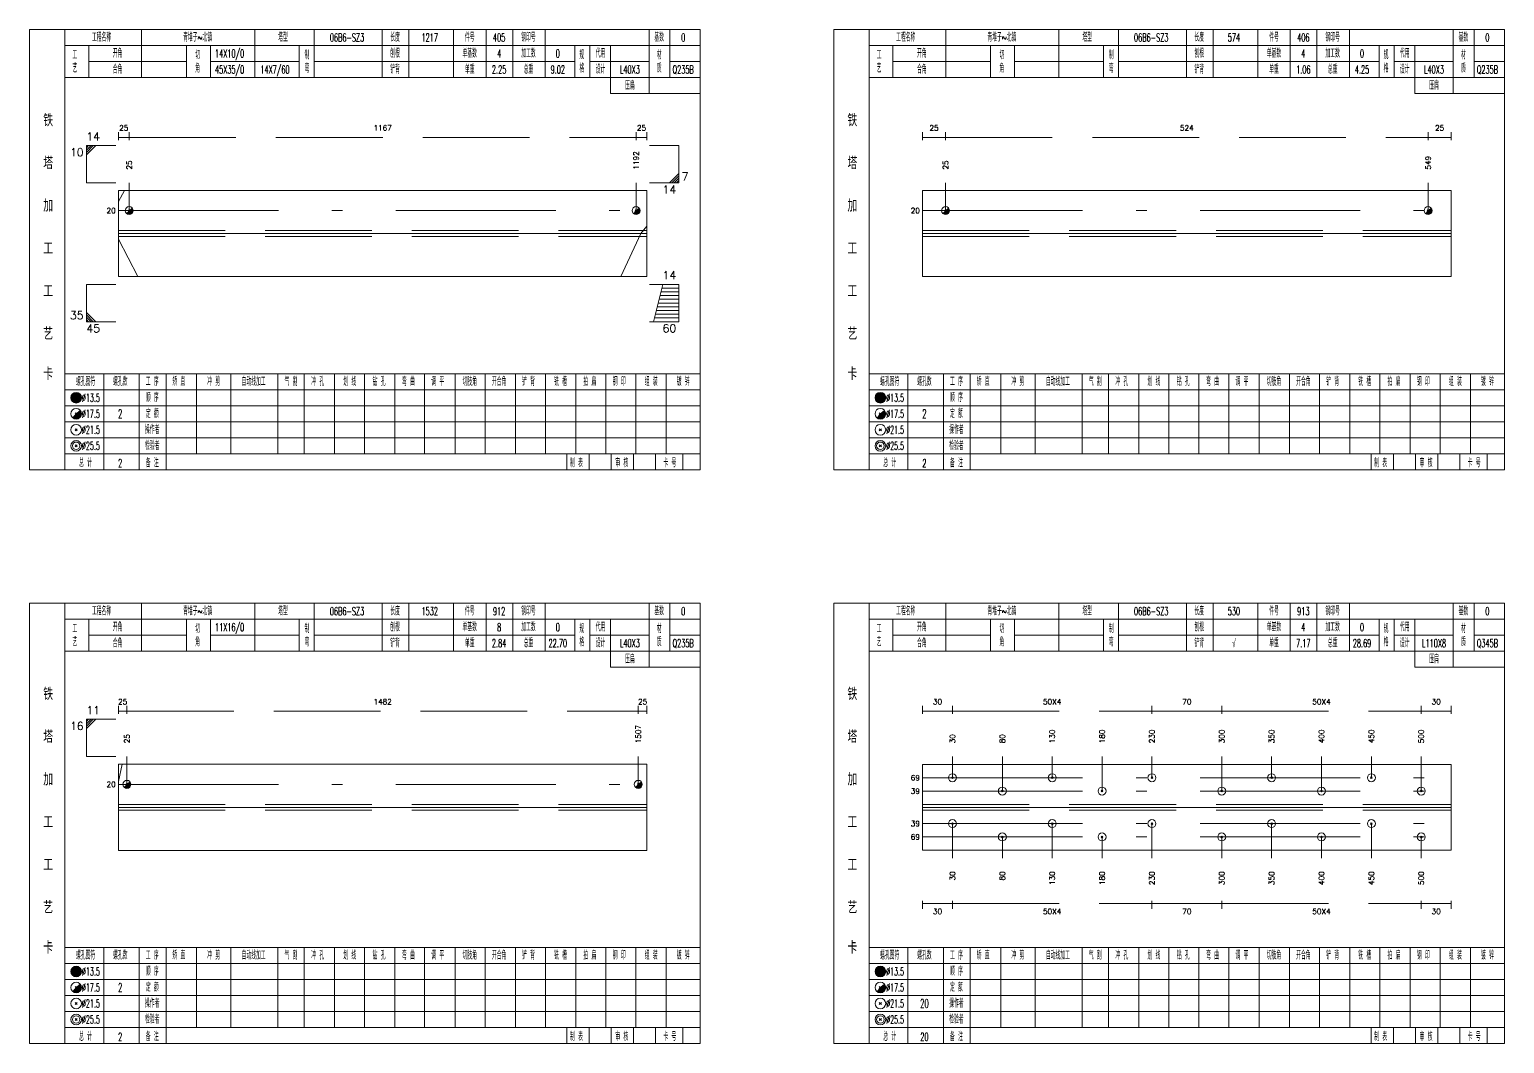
# Model space of a CAD drawing. Extents: x 0 to 30090, y 0 to 380.
# Drawn here: x 12659 to 13212, y 0 to 380 of the extents above; entities that cross this region are included whole.
import ezdxf
from ezdxf.enums import TextEntityAlignment as Align

# ---------------------------------------------------------------- set-up
doc = ezdxf.new("R2010")
doc.units = 0
doc.header["$LTSCALE"] = 20
doc.header["$MEASUREMENT"] = 0
doc.linetypes.add('一点画线', pattern=[5.2, 3, -1, 0.2, -1])
doc.linetypes.add('虚线', pattern=[2.75, 2, -0.75])
doc.layers.get('0').update_dxf_attribs({"linetype": 'CONTINUOUS', "lineweight": 25})
for name, color, linetype, lineweight in [('1', 7, 'CONTINUOUS', 25), ('4', 7, 'CONTINUOUS', 25), ('5', 7, 'CONTINUOUS', 25)]:
    doc.layers.add(name, color=color, linetype=linetype, lineweight=lineweight)
doc.styles.get("Standard").update_dxf_attribs({"font": 'simplex', "width": 0.7, "bigfont": 'gbhzfs.shx'})

# ---------------------------------------------------------------- blocks, each defined once
blk = doc.blocks.new('孔17.5')
at = {"layer": '5', "color": 7, "linetype": 'Continuous', "lineweight": 13}
for p, q in [((-0.2, -0.2), (0.2, 0.2)), ((-0.2, 0.2), (0.2, -0.2))]:
    blk.add_line(p, q, dxfattribs=at)
blk.add_circle((0, 0), 1, dxfattribs=at)
for radius in [0.9, 0.8, 0.7, 0.6, 0.5, 0.4, 0.3, 0.2, 0.1]:
    blk.add_arc((0, 0), radius, 225, 45, dxfattribs=at)
blk = doc.blocks.new('孔21.5')
at = {"layer": '5', "color": 7, "linetype": 'Continuous', "lineweight": 13}
for p, q in [((-0.2, -0.2), (0.2, 0.2)), ((-0.2, 0.2), (0.2, -0.2))]:
    blk.add_line(p, q, dxfattribs=at)
blk.add_circle((0, 0), 1, dxfattribs=at)

msp = doc.modelspace()

# ---------------------------------------------------------------- linework, layer by layer
at = {"color": 8, "linetype": '虚线', "lineweight": 9}
for p, q in [((12692.1, 338.5), (12692.1, 341.5)), ((12692.1, 339.5), (12696.17, 339.5)), ((12696.17, 338.5), (12696.17, 341.5)), ((12696.17, 338.5), (12696.17, 341.5)), ((12696.17, 339.5), (12886.13, 339.5)), ((12886.13, 338.5), (12886.13, 341.5)), ((12886.13, 338.5), (12886.13, 341.5)), ((12886.13, 339.5), (12890.2, 339.5)), ((12890.2, 338.5), (12890.2, 341.5)), ((12993.5, 338.5), (12993.5, 341.5)), ((12993.5, 339.5), (13002.13, 339.5)), ((13002.13, 338.5), (13002.13, 341.5)), ((13002.13, 338.5), (13002.13, 341.5)), ((13002.13, 339.5), (13182.97, 339.5)), ((13182.97, 338.5), (13182.97, 341.5)), ((13182.97, 338.5), (13182.97, 341.5)), ((13182.97, 339.5), (13191.6, 339.5)), ((13191.6, 338.5), (13191.6, 341.5)), ((12692.1, 123.5), (12692.1, 126.5)), ((12692.1, 124.5), (12695.33, 124.5)), ((12695.33, 123.5), (12695.33, 126.5)), ((12695.33, 123.5), (12695.33, 126.5)), ((12695.33, 124.5), (12886.97, 124.5)), ((12886.97, 123.5), (12886.97, 126.5)), ((12886.97, 123.5), (12886.97, 126.5)), ((12886.97, 124.5), (12890.2, 124.5)), ((12890.2, 123.5), (12890.2, 126.5)), ((12993.5, 123.5), (12993.5, 126.5)), ((12993.5, 124.5), (13004.71, 124.5)), ((13004.71, 123.5), (13004.71, 126.5)), ((13004.71, 123.5), (13004.71, 126.5)), ((13004.71, 124.5), (13079.47, 124.5)), ((13079.47, 123.5), (13079.47, 126.5)), ((13079.47, 123.5), (13079.47, 126.5)), ((13079.47, 124.5), (13105.63, 124.5)), ((13105.63, 123.5), (13105.63, 126.5)), ((13105.63, 123.5), (13105.63, 126.5)), ((13105.63, 124.5), (13180.39, 124.5)), ((13180.39, 123.5), (13180.39, 126.5)), ((13180.39, 123.5), (13180.39, 126.5)), ((13180.39, 124.5), (13191.6, 124.5)), ((13191.6, 123.5), (13191.6, 126.5)), ((12993.5, 53.5), (12993.5, 50.5)), ((12993.5, 52.5), (13004.71, 52.5)), ((13004.71, 53.5), (13004.71, 50.5)), ((13004.71, 53.5), (13004.71, 50.5)), ((13004.71, 52.5), (13079.47, 52.5)), ((13079.47, 53.5), (13079.47, 50.5)), ((13079.47, 53.5), (13079.47, 50.5)), ((13079.47, 52.5), (13105.63, 52.5)), ((13105.63, 53.5), (13105.63, 50.5)), ((13105.63, 53.5), (13105.63, 50.5)), ((13105.63, 52.5), (13180.39, 52.5)), ((13180.39, 53.5), (13180.39, 50.5)), ((13180.39, 53.5), (13180.39, 50.5)), ((13180.39, 52.5), (13191.6, 52.5)), ((13191.6, 53.5), (13191.6, 50.5))]:
    msp.add_line(p, q, dxfattribs=at)
at = {"color": 7, "linetype": 'Continuous', "lineweight": 13}
for p, q in [((12680.1, 336.5), (12691.1, 336.5)), ((12680.1, 322.5), (12680.1, 336.5)), ((12680.97, 336.5), (12680.1, 335.62)), ((12681.85, 336.5), (12680.1, 334.75)), ((12682.72, 336.5), (12680.1, 333.88)), ((12683.6, 336.5), (12680.1, 333)), ((12902.2, 336.5), (12891.2, 336.5)), ((12902.2, 322.5), (12902.2, 336.5)), ((12680.1, 322.5), (12691.1, 322.5)), ((12696.17, 312.12), (12696.17, 322.5)), ((12886.13, 312.12), (12886.13, 322.5)), ((12902.2, 322.5), (12891.2, 322.5)), ((12898.7, 322.5), (12902.2, 326)), ((12899.57, 322.5), (12902.2, 325.12)), ((12900.45, 322.5), (12902.2, 324.25)), ((12901.32, 322.5), (12902.2, 323.38)), ((13002.13, 312.12), (13002.13, 322.5)), ((13182.97, 312.12), (13182.97, 322.5)), ((12692.1, 315.59), (12694.38, 319.62)), ((12890.2, 306.32), (12887.92, 303.5)), ((12692.1, 301.48), (12699.42, 287.38)), ((12887.92, 303.5), (12880.43, 287.38)), ((12680.1, 284.5), (12691.1, 284.5)), ((12680.1, 284.5), (12680.1, 270.5)), ((12902.2, 284.5), (12891.2, 284.5)), ((12896.2, 284.5), (12892.7, 270.5)), ((12902.2, 283.1), (12895.85, 283.1)), ((12902.2, 284.5), (12902.2, 270.5)), ((12902.2, 277.5), (12894.45, 277.5)), ((12902.2, 278.9), (12894.8, 278.9)), ((12902.2, 280.3), (12895.15, 280.3)), ((12902.2, 281.7), (12895.5, 281.7)), ((12683.6, 270.5), (12680.1, 274)), ((12682.72, 270.5), (12680.1, 273.12)), ((12681.85, 270.5), (12680.1, 272.25)), ((12680.97, 270.5), (12680.1, 271.38)), ((12902.2, 271.9), (12893.05, 271.9)), ((12902.2, 273.3), (12893.4, 273.3)), ((12902.2, 274.7), (12893.75, 274.7)), ((12902.2, 276.1), (12894.1, 276.1)), ((12680.1, 270.5), (12691.1, 270.5)), ((12902.2, 270.5), (12891.2, 270.5)), ((12680.1, 121.5), (12691.1, 121.5)), ((12680.1, 107.5), (12680.1, 121.5)), ((12680.97, 121.5), (12680.1, 120.62)), ((12681.85, 121.5), (12680.1, 119.75)), ((12682.72, 121.5), (12680.1, 118.88)), ((12683.6, 121.5), (12680.1, 118)), ((12680.1, 107.5), (12691.1, 107.5)), ((12695.33, 97.12), (12695.33, 107.5)), ((12886.97, 97.12), (12886.97, 107.5)), ((13004.71, 99.59), (13004.71, 107.5)), ((13023.4, 94.59), (13023.4, 107.5)), ((13042.09, 99.59), (13042.09, 107.5)), ((13060.78, 94.59), (13060.78, 107.5)), ((13079.47, 99.59), (13079.47, 107.5)), ((13105.63, 94.59), (13105.63, 107.5)), ((13124.32, 99.59), (13124.32, 107.5)), ((13143.01, 94.59), (13143.01, 107.5)), ((13161.7, 99.59), (13161.7, 107.5)), ((13180.39, 94.59), (13180.39, 107.5)), ((12692.1, 98.17), (12693.52, 104.62)), ((13004.71, 82.41), (13004.71, 69.5)), ((13023.4, 77.41), (13023.4, 69.5)), ((13042.09, 82.41), (13042.09, 69.5)), ((13060.78, 77.41), (13060.78, 69.5)), ((13079.47, 82.41), (13079.47, 69.5)), ((13105.63, 77.41), (13105.63, 69.5)), ((13124.32, 82.41), (13124.32, 69.5)), ((13143.01, 77.41), (13143.01, 69.5)), ((13161.7, 82.41), (13161.7, 69.5)), ((13180.39, 77.41), (13180.39, 69.5))]:
    msp.add_line(p, q, dxfattribs=at)
at = {"color": 7, "linetype": 'Continuous', "lineweight": 18}
for p, q in [((12692.1, 319.62), (12692.1, 287.38)), ((12692.1, 319.62), (12890.2, 319.62)), ((12890.2, 319.62), (12890.2, 287.38)), ((12993.5, 319.62), (12993.5, 287.38)), ((12993.5, 319.62), (13191.6, 319.62)), ((13191.6, 319.62), (13191.6, 287.38)), ((12692.1, 303.5), (12890.2, 303.5)), ((12993.5, 303.5), (13191.6, 303.5)), ((12692.1, 104.62), (12692.1, 72.38)), ((12692.1, 104.62), (12890.2, 104.62)), ((12890.2, 104.62), (12890.2, 72.38)), ((12993.5, 104.59), (12993.5, 72.41)), ((12993.5, 104.59), (13191.6, 104.59)), ((13191.6, 104.59), (13191.6, 72.41)), ((12692.1, 88.5), (12890.2, 88.5)), ((12993.5, 88.5), (13191.6, 88.5))]:
    msp.add_line(p, q, dxfattribs=at)
at = {"color": 3, "linetype": '一点画线', "lineweight": 13}
for p, q in [((12692.1, 312.12), (12890.2, 312.12)), ((12993.5, 312.12), (13191.6, 312.12)), ((12993.5, 99.59), (13191.6, 99.59)), ((12692.1, 97.12), (12890.2, 97.12)), ((12993.5, 94.59), (13191.6, 94.59)), ((12993.5, 82.41), (13191.6, 82.41)), ((12993.5, 77.41), (13191.6, 77.41))]:
    msp.add_line(p, q, dxfattribs=at)
at = {"color": 1, "linetype": '虚线', "lineweight": 18}
for p, q in [((12692.1, 304.62), (12890.2, 304.62)), ((12993.5, 304.62), (13191.6, 304.62)), ((12692.1, 302.38), (12890.2, 302.38)), ((12993.5, 302.38), (13191.6, 302.38)), ((12692.1, 89.62), (12890.2, 89.62)), ((12993.5, 89.59), (13191.6, 89.59)), ((12692.1, 87.38), (12890.2, 87.38)), ((12993.5, 87.41), (13191.6, 87.41))]:
    msp.add_line(p, q, dxfattribs=at)
at = {"layer": '1', "color": 7, "linetype": 'Continuous', "lineweight": 18}
for p, q in [((12692.1, 287.38), (12890.2, 287.38)), ((12993.5, 287.38), (13191.6, 287.38)), ((12692.1, 72.38), (12890.2, 72.38)), ((12993.5, 72.41), (13191.6, 72.41))]:
    msp.add_line(p, q, dxfattribs=at)
at = {"layer": '4', "color": 1, "linetype": 'Continuous', "lineweight": 18}
for p, q in [((12672.1, 215), (12672.1, 380)), ((12700.8, 362), (12700.8, 380)), ((12743.2, 362), (12743.2, 380)), ((12765.5, 362), (12765.5, 380)), ((12791, 362), (12791, 380)), ((12801, 362), (12801, 380)), ((12817.7, 362), (12817.7, 380)), ((12829.9, 362), (12829.9, 380)), ((12839.9, 362), (12839.9, 380)), ((12852.1, 362), (12852.1, 380)), ((12891, 356), (12891, 380)), ((12898.8, 362), (12898.8, 380)), ((12973.5, 215), (12973.5, 380)), ((13002.2, 362), (13002.2, 380)), ((13044.6, 362), (13044.6, 380)), ((13066.9, 362), (13066.9, 380)), ((13092.4, 362), (13092.4, 380)), ((13102.4, 362), (13102.4, 380)), ((13119.1, 362), (13119.1, 380)), ((13131.3, 362), (13131.3, 380)), ((13141.3, 362), (13141.3, 380)), ((13153.5, 362), (13153.5, 380)), ((13192.4, 356), (13192.4, 380)), ((13200.2, 362), (13200.2, 380)), ((12672.1, 374), (12910.2, 374)), ((12681, 362), (12681, 374)), ((12717.6, 362), (12717.6, 374)), ((12726.6, 362), (12726.6, 374)), ((12759.9, 362), (12759.9, 374)), ((12863.2, 362), (12863.2, 374)), ((12868.8, 362), (12868.8, 374)), ((12876.6, 356), (12876.6, 374)), ((12973.5, 374), (13211.6, 374)), ((12982.4, 362), (12982.4, 374)), ((13019, 362), (13019, 374)), ((13028, 362), (13028, 374)), ((13061.3, 362), (13061.3, 374)), ((13164.6, 362), (13164.6, 374)), ((13170.2, 362), (13170.2, 374)), ((13178, 356), (13178, 374)), ((12681, 368), (12717.6, 368)), ((12726.6, 368), (12759.9, 368)), ((12765.5, 368), (12863.2, 368)), ((12868.8, 368), (12891, 368)), ((12898.8, 368), (12910.2, 368)), ((12982.4, 368), (13019, 368)), ((13028, 368), (13061.3, 368)), ((13066.9, 368), (13164.6, 368)), ((13170.2, 368), (13192.4, 368)), ((13200.2, 368), (13211.6, 368)), ((12672.1, 362), (12910.2, 362)), ((12973.5, 362), (13211.6, 362)), ((12876.6, 356), (12910.2, 356)), ((13178, 356), (13211.6, 356)), ((12672.1, 251), (12910.2, 251)), ((12686.6, 215), (12686.6, 251)), ((12699.9, 215), (12699.9, 251)), ((12710, 215), (12710, 251)), ((12721.4, 221), (12721.4, 251)), ((12734.3, 221), (12734.3, 251)), ((12751.9, 221), (12751.9, 251)), ((12761.8, 221), (12761.8, 251)), ((12773.1, 221), (12773.1, 251)), ((12784.4, 221), (12784.4, 251)), ((12795.7, 221), (12795.7, 251)), ((12806.9, 221), (12806.9, 251)), ((12818.3, 221), (12818.3, 251)), ((12829.6, 221), (12829.6, 251)), ((12840.9, 221), (12840.9, 251)), ((12852.2, 221), (12852.2, 251)), ((12863.5, 221), (12863.5, 251)), ((12874.8, 221), (12874.8, 251)), ((12886.1, 221), (12886.1, 251)), ((12897.4, 221), (12897.4, 251)), ((12973.5, 251), (13211.6, 251)), ((12988, 215), (12988, 251)), ((13001.3, 215), (13001.3, 251)), ((13011.4, 215), (13011.4, 251)), ((13022.8, 221), (13022.8, 251)), ((13035.7, 221), (13035.7, 251)), ((13053.3, 221), (13053.3, 251)), ((13063.2, 221), (13063.2, 251)), ((13074.5, 221), (13074.5, 251)), ((13085.8, 221), (13085.8, 251)), ((13097.1, 221), (13097.1, 251)), ((13108.3, 221), (13108.3, 251)), ((13119.7, 221), (13119.7, 251)), ((13131, 221), (13131, 251)), ((13142.3, 221), (13142.3, 251)), ((13153.6, 221), (13153.6, 251)), ((13164.9, 221), (13164.9, 251)), ((13176.2, 221), (13176.2, 251)), ((13187.5, 221), (13187.5, 251)), ((13198.8, 221), (13198.8, 251)), ((12672.1, 245), (12910.2, 245)), ((12973.5, 245), (13211.6, 245)), ((12672.1, 239), (12910.2, 239)), ((12973.5, 239), (13211.6, 239)), ((12672.1, 233), (12910.2, 233)), ((12973.5, 233), (13211.6, 233)), ((12672.1, 227), (12910.2, 227)), ((12973.5, 227), (13211.6, 227)), ((12672.1, 221), (12910.2, 221)), ((12860.2, 215), (12860.2, 221)), ((12868.6, 215), (12868.6, 221)), ((12876.8, 215), (12876.8, 221)), ((12885.2, 215), (12885.2, 221)), ((12893.4, 215), (12893.4, 221)), ((12903.7, 215), (12903.7, 221)), ((12973.5, 221), (13211.6, 221)), ((13161.6, 215), (13161.6, 221)), ((13170, 215), (13170, 221)), ((13178.2, 215), (13178.2, 221)), ((13186.6, 215), (13186.6, 221)), ((13194.8, 215), (13194.8, 221)), ((13205.1, 215), (13205.1, 221)), ((12672.1, 0), (12672.1, 165)), ((12700.8, 147), (12700.8, 165)), ((12743.2, 147), (12743.2, 165)), ((12765.5, 147), (12765.5, 165)), ((12791, 147), (12791, 165)), ((12801, 147), (12801, 165)), ((12817.7, 147), (12817.7, 165)), ((12829.9, 147), (12829.9, 165)), ((12839.9, 147), (12839.9, 165)), ((12852.1, 147), (12852.1, 165)), ((12891, 141), (12891, 165)), ((12898.8, 147), (12898.8, 165)), ((12973.5, 0), (12973.5, 165)), ((13002.2, 147), (13002.2, 165)), ((13044.6, 147), (13044.6, 165)), ((13066.9, 147), (13066.9, 165)), ((13092.4, 147), (13092.4, 165)), ((13102.4, 147), (13102.4, 165)), ((13119.1, 147), (13119.1, 165)), ((13131.3, 147), (13131.3, 165)), ((13141.3, 147), (13141.3, 165)), ((13153.5, 147), (13153.5, 165)), ((13192.4, 141), (13192.4, 165)), ((13200.2, 147), (13200.2, 165)), ((12672.1, 159), (12910.2, 159)), ((12681, 147), (12681, 159)), ((12717.6, 147), (12717.6, 159)), ((12726.6, 147), (12726.6, 159)), ((12759.9, 147), (12759.9, 159)), ((12863.2, 147), (12863.2, 159)), ((12868.8, 147), (12868.8, 159)), ((12876.6, 141), (12876.6, 159)), ((12973.5, 159), (13211.6, 159)), ((12982.4, 147), (12982.4, 159)), ((13019, 147), (13019, 159)), ((13028, 147), (13028, 159)), ((13061.3, 147), (13061.3, 159)), ((13164.6, 147), (13164.6, 159)), ((13170.2, 147), (13170.2, 159)), ((13178, 141), (13178, 159)), ((12681, 153), (12717.6, 153)), ((12726.6, 153), (12759.9, 153)), ((12765.5, 153), (12863.2, 153)), ((12868.8, 153), (12891, 153)), ((12898.8, 153), (12910.2, 153)), ((12982.4, 153), (13019, 153)), ((13028, 153), (13061.3, 153)), ((13066.9, 153), (13164.6, 153)), ((13170.2, 153), (13192.4, 153)), ((13200.2, 153), (13211.6, 153)), ((12672.1, 147), (12910.2, 147)), ((12973.5, 147), (13211.6, 147)), ((12876.6, 141), (12910.2, 141)), ((13178, 141), (13211.6, 141)), ((12672.1, 36), (12910.2, 36)), ((12686.6, 0), (12686.6, 36)), ((12699.9, 0), (12699.9, 36)), ((12710, 0), (12710, 36)), ((12721.4, 6), (12721.4, 36)), ((12734.3, 6), (12734.3, 36)), ((12751.9, 6), (12751.9, 36)), ((12761.8, 6), (12761.8, 36)), ((12773.1, 6), (12773.1, 36)), ((12784.4, 6), (12784.4, 36)), ((12795.7, 6), (12795.7, 36)), ((12806.9, 6), (12806.9, 36)), ((12818.3, 6), (12818.3, 36)), ((12829.6, 6), (12829.6, 36)), ((12840.9, 6), (12840.9, 36)), ((12852.2, 6), (12852.2, 36)), ((12863.5, 6), (12863.5, 36)), ((12874.8, 6), (12874.8, 36)), ((12886.1, 6), (12886.1, 36)), ((12897.4, 6), (12897.4, 36)), ((12973.5, 36), (13211.6, 36)), ((12988, 0), (12988, 36)), ((13001.3, 0), (13001.3, 36)), ((13011.4, 0), (13011.4, 36)), ((13022.8, 6), (13022.8, 36)), ((13035.7, 6), (13035.7, 36)), ((13053.3, 6), (13053.3, 36)), ((13063.2, 6), (13063.2, 36)), ((13074.5, 6), (13074.5, 36)), ((13085.8, 6), (13085.8, 36)), ((13097.1, 6), (13097.1, 36)), ((13108.3, 6), (13108.3, 36)), ((13119.7, 6), (13119.7, 36)), ((13131, 6), (13131, 36)), ((13142.3, 6), (13142.3, 36)), ((13153.6, 6), (13153.6, 36)), ((13164.9, 6), (13164.9, 36)), ((13176.2, 6), (13176.2, 36)), ((13187.5, 6), (13187.5, 36)), ((13198.8, 6), (13198.8, 36)), ((12672.1, 30), (12910.2, 30)), ((12973.5, 30), (13211.6, 30)), ((12672.1, 24), (12910.2, 24)), ((12973.5, 24), (13211.6, 24)), ((12672.1, 18), (12910.2, 18)), ((12973.5, 18), (13211.6, 18)), ((12672.1, 12), (12910.2, 12)), ((12973.5, 12), (13211.6, 12)), ((12672.1, 6), (12910.2, 6)), ((12860.2, 0), (12860.2, 6)), ((12868.6, 0), (12868.6, 6)), ((12876.8, 0), (12876.8, 6)), ((12885.2, 0), (12885.2, 6)), ((12893.4, 0), (12893.4, 6)), ((12903.7, 0), (12903.7, 6)), ((12973.5, 6), (13211.6, 6)), ((13161.6, 0), (13161.6, 6)), ((13170, 0), (13170, 6)), ((13178.2, 0), (13178.2, 6)), ((13186.6, 0), (13186.6, 6)), ((13194.8, 0), (13194.8, 6)), ((13205.1, 0), (13205.1, 6))]:
    msp.add_line(p, q, dxfattribs=at)
at = {"layer": '4', "color": 7, "linetype": 'Continuous', "lineweight": 13}
for p, q in [((12676.1, 241.8), (12676.5, 242.2)), ((12676.5, 241.8), (12676.1, 242.2)), ((12977.5, 241.8), (12977.9, 242.2)), ((12977.9, 241.8), (12977.5, 242.2)), ((12675.9, 235.6), (12676.7, 236.4)), ((12675.9, 236.4), (12676.7, 235.6)), ((12977.3, 235.6), (12978.1, 236.4)), ((12977.3, 236.4), (12978.1, 235.6)), ((12675.9, 229.6), (12676.7, 230.4)), ((12675.9, 230.4), (12676.7, 229.6)), ((12977.3, 229.6), (12978.1, 230.4)), ((12977.3, 230.4), (12978.1, 229.6)), ((12675.9, 223.6), (12676.7, 224.4)), ((12675.9, 224.4), (12676.7, 223.6)), ((12977.3, 223.6), (12978.1, 224.4)), ((12977.3, 224.4), (12978.1, 223.6)), ((12676.1, 26.8), (12676.5, 27.2)), ((12676.5, 26.8), (12676.1, 27.2)), ((12977.5, 26.8), (12977.9, 27.2)), ((12977.9, 26.8), (12977.5, 27.2)), ((12675.9, 20.6), (12676.7, 21.4)), ((12675.9, 21.4), (12676.7, 20.6)), ((12977.3, 20.6), (12978.1, 21.4)), ((12977.3, 21.4), (12978.1, 20.6)), ((12675.9, 14.6), (12676.7, 15.4)), ((12675.9, 15.4), (12676.7, 14.6)), ((12977.3, 14.6), (12978.1, 15.4)), ((12977.3, 15.4), (12978.1, 14.6)), ((12675.9, 8.6), (12676.7, 9.4)), ((12675.9, 9.4), (12676.7, 8.6)), ((12977.3, 8.6), (12978.1, 9.4)), ((12977.3, 9.4), (12978.1, 8.6))]:
    msp.add_line(p, q, dxfattribs=at)
at = {"layer": '4', "color": 1, "linetype": 'Continuous', "lineweight": 18}
for points in [[(12658.8, 380), (12658.8, 215), (12910.2, 215), (12910.2, 380)], [(12960.2, 380), (12960.2, 215), (13211.6, 215), (13211.6, 380)], [(12658.8, 165), (12658.8, 0), (12910.2, 0), (12910.2, 165)], [(12960.2, 165), (12960.2, 0), (13211.6, 0), (13211.6, 165)]]:
    msp.add_lwpolyline(points, close=True, dxfattribs=at)
at = {"layer": '4', "color": 7, "linetype": 'Continuous', "lineweight": 13}
for centre, radius in [((12676.3, 242), 2), ((12676.3, 242), 1.8), ((12676.3, 242), 1.6), ((12676.3, 242), 1.4), ((12977.7, 242), 2), ((12977.7, 242), 1.8), ((12977.7, 242), 1.6), ((12977.7, 242), 1.4), ((12676.3, 236), 2), ((12676.3, 242), 1.2), ((12676.3, 242), 1), ((12676.3, 242), 0.8), ((12676.3, 242), 0.6), ((12676.3, 242), 0.4), ((12676.3, 242), 0.2), ((12977.7, 236), 2), ((12977.7, 242), 1.2), ((12977.7, 242), 1), ((12977.7, 242), 0.8), ((12977.7, 242), 0.6), ((12977.7, 242), 0.4), ((12977.7, 242), 0.2), ((12676.3, 230), 2), ((12977.7, 230), 2), ((12676.3, 224), 2), ((12676.3, 224), 1.4), ((12977.7, 224), 2), ((12977.7, 224), 1.4), ((12676.3, 27), 2), ((12676.3, 27), 1.8), ((12676.3, 27), 1.6), ((12676.3, 27), 1.4), ((12676.3, 27), 1.2), ((12676.3, 27), 1), ((12676.3, 27), 0.8), ((12977.7, 27), 2), ((12977.7, 27), 1.8), ((12977.7, 27), 1.6), ((12977.7, 27), 1.4), ((12977.7, 27), 1.2), ((12977.7, 27), 1), ((12977.7, 27), 0.8), ((12676.3, 21), 2), ((12676.3, 27), 0.6), ((12676.3, 27), 0.4), ((12676.3, 27), 0.2), ((12977.7, 21), 2), ((12977.7, 27), 0.6), ((12977.7, 27), 0.4), ((12977.7, 27), 0.2), ((12676.3, 15), 2), ((12977.7, 15), 2), ((12676.3, 9), 2), ((12676.3, 9), 1.4), ((12977.7, 9), 2), ((12977.7, 9), 1.4)]:
    msp.add_circle(centre, radius, dxfattribs=at)
for centre, radius in [((12676.3, 236), 1.8), ((12676.3, 236), 1.6), ((12676.3, 236), 1.4), ((12676.3, 236), 1.2), ((12676.3, 236), 1), ((12676.3, 236), 0.8), ((12676.3, 236), 0.6), ((12676.3, 236), 0.4), ((12676.3, 236), 0.2), ((12977.7, 236), 1.8), ((12977.7, 236), 1.6), ((12977.7, 236), 1.4), ((12977.7, 236), 1.2), ((12977.7, 236), 1), ((12977.7, 236), 0.8), ((12977.7, 236), 0.6), ((12977.7, 236), 0.4), ((12977.7, 236), 0.2), ((12676.3, 21), 1.8), ((12676.3, 21), 1.6), ((12977.7, 21), 1.8), ((12977.7, 21), 1.6), ((12676.3, 21), 1.4), ((12676.3, 21), 1.2), ((12676.3, 21), 1), ((12676.3, 21), 0.8), ((12676.3, 21), 0.6), ((12676.3, 21), 0.4), ((12676.3, 21), 0.2), ((12977.7, 21), 1.4), ((12977.7, 21), 1.2), ((12977.7, 21), 1), ((12977.7, 21), 0.8), ((12977.7, 21), 0.6), ((12977.7, 21), 0.4), ((12977.7, 21), 0.2)]:
    msp.add_arc(centre, radius, 225, 45, dxfattribs=at)

# ---------------------------------------------------------------- block references
at = {"color": 7, "linetype": 'Continuous', "lineweight": 13, "xscale": 1.5, "yscale": 1.5, "zscale": 1.5}
for name, p in [('孔17.5', (12696.17, 312.12)), ('孔17.5', (12886.13, 312.12)), ('孔17.5', (13002.13, 312.12)), ('孔17.5', (13182.97, 312.12)), ('孔21.5', (13004.71, 99.59)), ('孔21.5', (13042.09, 99.59)), ('孔21.5', (13079.47, 99.59)), ('孔21.5', (13124.32, 99.59)), ('孔21.5', (13161.7, 99.59)), ('孔17.5', (12695.33, 97.12)), ('孔17.5', (12886.97, 97.12)), ('孔21.5', (13023.4, 94.59)), ('孔21.5', (13060.78, 94.59)), ('孔21.5', (13105.63, 94.59)), ('孔21.5', (13143.01, 94.59)), ('孔21.5', (13180.39, 94.59))]:
    msp.add_blockref(name, p, dxfattribs=at)
at = {"layer": '1', "color": 7, "linetype": 'Continuous', "lineweight": 13, "xscale": 1.5, "yscale": 1.5, "zscale": 1.5}
for p in [(13004.71, 82.41), (13042.09, 82.41), (13079.47, 82.41), (13124.32, 82.41), (13161.7, 82.41), (13023.4, 77.41), (13060.78, 77.41), (13105.63, 77.41), (13143.01, 77.41), (13180.39, 77.41)]:
    msp.add_blockref('孔21.5', p, dxfattribs=at)

# ---------------------------------------------------------------- texts
at = {"color": 8, "linetype": 'Continuous', "lineweight": 9}
for s, p in [('25', (12694.13, 341.5)), ('1167', (12791.15, 341.5)), ('25', (12888.17, 341.5)), ('25', (12997.81, 341.5)), ('524', (13092.55, 341.5)), ('25', (13187.29, 341.5)), ('25', (12693.72, 126.5)), ('1482', (12791.15, 126.5)), ('25', (12888.58, 126.5)), ('30', (12999.11, 126.5)), ('50X4', (13042.09, 126.5)), ('70', (13092.55, 126.5)), ('50X4', (13143.01, 126.5)), ('30', (13185.99, 126.5))]:
    msp.add_text(s, height=2, dxfattribs=at).set_placement(p, align=Align.BOTTOM_CENTER)
at = {"color": 7, "linetype": 'Continuous', "lineweight": 13}
for s, p in [('14', (12680.1, 337.5)), ('7', (12903.2, 322.5)), ('11', (12680.1, 122.5))]:
    msp.add_text(s, height=3, dxfattribs=at).set_placement(p, align=Align.BOTTOM_LEFT)
for s, p in [('10', (12679.1, 335.5)), ('14', (12901.2, 321.5)), ('60', (12901.2, 269.5)), ('16', (12679.1, 120.5))]:
    msp.add_text(s, height=3, dxfattribs=at).set_placement(p, align=Align.TOP_RIGHT)
for s, p in [('1192', (12886.13, 327.5)), ('549', (13182.97, 327.5)), ('25', (12696.17, 327.5)), ('25', (13002.13, 327.5)), ('1507', (12886.97, 112.5)), ('130', (13042.09, 112.5)), ('180', (13060.78, 112.5)), ('230', (13079.47, 112.5)), ('300', (13105.63, 112.5)), ('350', (13124.32, 112.5)), ('400', (13143.01, 112.5)), ('450', (13161.7, 112.5)), ('500', (13180.39, 112.5)), ('25', (12695.33, 112.5)), ('30', (13004.71, 112.5)), ('80', (13023.4, 112.5))]:
    msp.add_text(s, height=2, rotation=90, dxfattribs=at).set_placement(p, align=Align.MIDDLE_LEFT)
for s, p in [('20', (12691.1, 312.12)), ('20', (12992.5, 312.12)), ('69', (12992.5, 99.59)), ('20', (12691.1, 97.12)), ('39', (12992.5, 94.59)), ('39', (12992.5, 82.41)), ('69', (12992.5, 77.41))]:
    msp.add_text(s, height=2, dxfattribs=at).set_placement(p, align=Align.MIDDLE_RIGHT)
for s, p in [('14', (12901.2, 285.5)), ('35', (12679.1, 270.5))]:
    msp.add_text(s, height=3, dxfattribs=at).set_placement(p, align=Align.BOTTOM_RIGHT)
msp.add_text('45', height=3, dxfattribs=at).set_placement((12680.1, 269.5), align=Align.TOP_LEFT)
at = {"color": 8, "linetype": 'Continuous', "lineweight": 9}
for s, p in [('30', (12999.11, 50.5)), ('50X4', (13042.09, 50.5)), ('70', (13092.55, 50.5)), ('50X4', (13143.01, 50.5)), ('30', (13185.99, 50.5))]:
    msp.add_text(s, height=2, dxfattribs=at).set_placement(p, align=Align.TOP_CENTER)
at = {"layer": '1', "color": 7, "linetype": 'Continuous', "lineweight": 13}
for s, p in [('30', (13004.71, 64.5)), ('80', (13023.4, 64.5)), ('130', (13042.09, 64.5)), ('180', (13060.78, 64.5)), ('230', (13079.47, 64.5)), ('300', (13105.63, 64.5)), ('350', (13124.32, 64.5)), ('400', (13143.01, 64.5)), ('450', (13161.7, 64.5)), ('500', (13180.39, 64.5))]:
    msp.add_text(s, height=2, rotation=90, dxfattribs=at).set_placement(p, align=Align.MIDDLE_RIGHT)
at = {"layer": '4', "color": 1, "linetype": 'Continuous', "lineweight": 13}
for s, height, width, p in [('工程名称', 3, 0.6, (12685.8, 377)), ('青堆子~北镇', 3, 0.6, (12721.8, 377)), ('塔型', 3, 0.6, (12753.8, 377)), ('06B6-SZ3', 3, 0.6, (12777.8, 377)), ('长度', 3, 0.6, (12795.8, 377)), ('1217', 3, 0.6, (12808.8, 377)), ('件号', 3, 0.6, (12823.8, 377)), ('405', 3, 0.6, (12834.8, 377)), ('钢印号', 3, 0.6, (12845.8, 377)), ('基数', 3, 0.6, (12894.8, 377)), ('0', 3, 0.6, (12903.8, 377)), ('工程名称', 3, 0.6, (12987.2, 377)), ('青堆子~北镇', 3, 0.6, (13023.2, 377)), ('塔型', 3, 0.6, (13055.2, 377)), ('06B6-SZ3', 3, 0.6, (13079.2, 377)), ('长度', 3, 0.6, (13097.2, 377)), ('574', 3, 0.6, (13110.2, 377)), ('件号', 3, 0.6, (13125.2, 377)), ('406', 3, 0.6, (13136.2, 377)), ('钢印号', 3, 0.6, (13147.2, 377)), ('基数', 3, 0.6, (13196.2, 377)), ('0', 3, 0.6, (13205.2, 377)), ('工', 3, 0.6, (12675.8, 370.4)), ('开角', 3, 0.6, (12691.8, 371)), ('切', 3, 0.6, (12721.8, 370.4)), ('14X10/0', 3, 0.6, (12733.8, 371)), ('制', 3, 0.6, (12762.8, 370.4)), ('刨根', 3, 0.6, (12795.8, 371)), ('单基数', 3, 0.6, (12823.8, 371)), ('4', 3, 0.6, (12834.8, 371)), ('加工数', 3, 0.6, (12845.8, 371)), ('0', 3, 0.6, (12856.8, 371)), ('规', 3, 0.6, (12865.8, 370.4)), ('代用', 3, 0.6, (12872.8, 371)), ('材', 3, 0.6, (12894.8, 370.4)), ('工', 3, 0.6, (12977.2, 370.4)), ('开角', 3, 0.6, (12993.2, 371)), ('切', 3, 0.6, (13023.2, 370.4)), ('制', 3, 0.6, (13064.2, 370.4)), ('刨根', 3, 0.6, (13097.2, 371)), ('单基数', 3, 0.6, (13125.2, 371)), ('4', 3, 0.6, (13136.2, 371)), ('加工数', 3, 0.6, (13147.2, 371)), ('0', 3, 0.6, (13158.2, 371)), ('规', 3, 0.6, (13167.2, 370.4)), ('代用', 3, 0.6, (13174.2, 371)), ('材', 3, 0.6, (13196.2, 370.4)), ('艺', 3, 0.6, (12675.8, 365.4)), ('合角', 3, 0.6, (12691.8, 365)), ('角', 3, 0.6, (12721.8, 365.4)), ('45X35/0', 3, 0.6, (12733.8, 365)), ('14X7/60', 3, 0.6, (12750.8, 365)), ('弯', 3, 0.6, (12762.8, 365.4)), ('铲背', 3, 0.6, (12795.8, 365)), ('单重', 3, 0.6, (12823.8, 365)), ('2.25', 3, 0.6, (12834.8, 365)), ('总重', 3, 0.6, (12845.8, 365)), ('9.02', 3, 0.6, (12856.8, 365)), ('格', 3, 0.6, (12865.8, 365.4)), ('设计', 3, 0.6, (12872.8, 365)), ('L40X3', 3, 0.6, (12883.8, 365)), ('质', 3, 0.6, (12894.8, 365.4)), ('Q235B', 3, 0.6, (12903.8, 365)), ('艺', 3, 0.6, (12977.2, 365.4)), ('合角', 3, 0.6, (12993.2, 365)), ('角', 3, 0.6, (13023.2, 365.4)), ('弯', 3, 0.6, (13064.2, 365.4)), ('铲背', 3, 0.6, (13097.2, 365)), ('单重', 3, 0.6, (13125.2, 365)), ('1.06', 3, 0.6, (13136.2, 365)), ('总重', 3, 0.6, (13147.2, 365)), ('4.25', 3, 0.6, (13158.2, 365)), ('格', 3, 0.6, (13167.2, 365.4)), ('设计', 3, 0.6, (13174.2, 365)), ('L40X3', 3, 0.6, (13185.2, 365)), ('质', 3, 0.6, (13196.2, 365.4)), ('Q235B', 3, 0.6, (13205.2, 365)), ('压扁', 3, 0.6, (12883.8, 359)), ('压扁', 3, 0.6, (13185.2, 359)), ('铁', 4.6, 0.8, (12665.8, 346)), ('铁', 4.6, 0.8, (12967.2, 346)), ('塔', 4.6, 0.8, (12665.8, 330)), ('塔', 4.6, 0.8, (12967.2, 330)), ('加', 4.6, 0.8, (12665.8, 314)), ('加', 4.6, 0.8, (12967.2, 314)), ('工', 4.6, 0.8, (12665.8, 298)), ('工', 4.6, 0.8, (12967.2, 298)), ('工', 4.6, 0.8, (12665.8, 282)), ('工', 4.6, 0.8, (12967.2, 282)), ('艺', 4.6, 0.8, (12665.8, 266)), ('艺', 4.6, 0.8, (12967.2, 266)), ('卡', 4.6, 0.8, (12665.8, 251)), ('螺孔图符', 3, 0.6, (12679.8, 248)), ('螺孔数', 3, 0.6, (12692.8, 248)), ('工 序', 3, 0.6, (12704.8, 248)), ('矫 直', 3, 0.6, (12714.8, 248)), ('冲 剪', 3, 0.6, (12727.8, 248)), ('自动线加工', 3, 0.6, (12742.8, 248)), ('气 割', 3, 0.6, (12756.8, 248)), ('冲 孔', 3, 0.6, (12766.8, 248)), ('划 线', 3, 0.6, (12778.8, 248)), ('钻 孔', 3, 0.6, (12789.8, 248)), ('弯 曲', 3, 0.6, (12800.8, 248)), ('调 平', 3, 0.6, (12811.8, 248)), ('切肢角', 3, 0.6, (12823.8, 248)), ('开合角', 3, 0.6, (12834.8, 248)), ('铲 背', 3, 0.6, (12845.8, 248)), ('铣 槽', 3, 0.6, (12857.8, 248)), ('拍 扁', 3, 0.6, (12868.8, 248)), ('钢 印', 3, 0.6, (12879.8, 248)), ('组 装', 3, 0.6, (12891.8, 248)), ('镀 锌', 3, 0.6, (12903.8, 248)), ('卡', 4.6, 0.8, (12967.2, 251)), ('螺孔图符', 3, 0.6, (12981.2, 248)), ('螺孔数', 3, 0.6, (12994.2, 248)), ('工 序', 3, 0.6, (13006.2, 248)), ('矫 直', 3, 0.6, (13016.2, 248)), ('冲 剪', 3, 0.6, (13029.2, 248)), ('自动线加工', 3, 0.6, (13044.2, 248)), ('气 割', 3, 0.6, (13058.2, 248)), ('冲 孔', 3, 0.6, (13068.2, 248)), ('划 线', 3, 0.6, (13080.2, 248)), ('钻 孔', 3, 0.6, (13091.2, 248)), ('弯 曲', 3, 0.6, (13102.2, 248)), ('调 平', 3, 0.6, (13113.2, 248)), ('切肢角', 3, 0.6, (13125.2, 248)), ('开合角', 3, 0.6, (13136.2, 248)), ('铲 背', 3, 0.6, (13147.2, 248)), ('铣 槽', 3, 0.6, (13159.2, 248)), ('拍 扁', 3, 0.6, (13170.2, 248)), ('钢 印', 3, 0.6, (13181.2, 248)), ('组 装', 3, 0.6, (13193.2, 248)), ('镀 锌', 3, 0.6, (13205.2, 248)), ('%%C13.5', 3, 0.5, (12681.8, 242)), ('顺 序', 3, 0.6, (12704.8, 242)), ('%%C13.5', 3, 0.5, (12983.2, 242)), ('顺 序', 3, 0.6, (13006.2, 242)), ('定 额', 3, 0.6, (12704.8, 236)), ('定 额', 3, 0.6, (13006.2, 236)), ('%%C17.5', 3, 0.5, (12681.8, 236)), ('2', 3.2, 0.6, (12692.8, 236)), ('%%C17.5', 3, 0.5, (12983.2, 236)), ('2', 3.2, 0.6, (12994.2, 236)), ('%%C21.5', 3, 0.5, (12681.8, 230)), ('操作者', 3, 0.6, (12704.8, 230)), ('%%C21.5', 3, 0.5, (12983.2, 230)), ('操作者', 3, 0.6, (13006.2, 230)), ('%%C25.5', 3, 0.5, (12681.8, 224)), ('检验者', 3, 0.6, (12704.8, 224)), ('%%C25.5', 3, 0.5, (12983.2, 224)), ('检验者', 3, 0.6, (13006.2, 224)), ('总 计', 3, 0.6, (12679.8, 217.5)), ('2', 3, 0.6, (12692.8, 217.5)), ('备 注', 3, 0.6, (12704.8, 217.5)), ('制 表', 3, 0.6, (12863.8, 217.5)), ('审 核', 3, 0.6, (12880.8, 217.5)), ('卡 号', 3, 0.6, (12898.8, 217.5)), ('总 计', 3, 0.6, (12981.2, 217.5)), ('2', 3, 0.6, (12994.2, 217.5)), ('备 注', 3, 0.6, (13006.2, 217.5)), ('制 表', 3, 0.6, (13165.2, 217.5)), ('审 核', 3, 0.6, (13182.2, 217.5)), ('卡 号', 3, 0.6, (13200.2, 217.5)), ('工程名称', 3, 0.6, (12685.8, 162)), ('青堆子~北镇', 3, 0.6, (12721.8, 162)), ('塔型', 3, 0.6, (12753.8, 162)), ('06B6-SZ3', 3, 0.6, (12777.8, 162)), ('长度', 3, 0.6, (12795.8, 162)), ('1532', 3, 0.6, (12808.8, 162)), ('件号', 3, 0.6, (12823.8, 162)), ('912', 3, 0.6, (12834.8, 162)), ('钢印号', 3, 0.6, (12845.8, 162)), ('基数', 3, 0.6, (12894.8, 162)), ('0', 3, 0.6, (12903.8, 162)), ('工程名称', 3, 0.6, (12987.2, 162)), ('青堆子~北镇', 3, 0.6, (13023.2, 162)), ('塔型', 3, 0.6, (13055.2, 162)), ('06B6-SZ3', 3, 0.6, (13079.2, 162)), ('长度', 3, 0.6, (13097.2, 162)), ('530', 3, 0.6, (13110.2, 162)), ('件号', 3, 0.6, (13125.2, 162)), ('913', 3, 0.6, (13136.2, 162)), ('钢印号', 3, 0.6, (13147.2, 162)), ('基数', 3, 0.6, (13196.2, 162)), ('0', 3, 0.6, (13205.2, 162)), ('工', 3, 0.6, (12675.8, 155.4)), ('开角', 3, 0.6, (12691.8, 156)), ('切', 3, 0.6, (12721.8, 155.4)), ('11X16/0', 3, 0.6, (12733.8, 156)), ('制', 3, 0.6, (12762.8, 155.4)), ('刨根', 3, 0.6, (12795.8, 156)), ('单基数', 3, 0.6, (12823.8, 156)), ('8', 3, 0.6, (12834.8, 156)), ('加工数', 3, 0.6, (12845.8, 156)), ('0', 3, 0.6, (12856.8, 156)), ('规', 3, 0.6, (12865.8, 155.4)), ('代用', 3, 0.6, (12872.8, 156)), ('材', 3, 0.6, (12894.8, 155.4)), ('工', 3, 0.6, (12977.2, 155.4)), ('开角', 3, 0.6, (12993.2, 156)), ('切', 3, 0.6, (13023.2, 155.4)), ('制', 3, 0.6, (13064.2, 155.4)), ('刨根', 3, 0.6, (13097.2, 156)), ('单基数', 3, 0.6, (13125.2, 156)), ('4', 3, 0.6, (13136.2, 156)), ('加工数', 3, 0.6, (13147.2, 156)), ('0', 3, 0.6, (13158.2, 156)), ('规', 3, 0.6, (13167.2, 155.4)), ('代用', 3, 0.6, (13174.2, 156)), ('材', 3, 0.6, (13196.2, 155.4)), ('艺', 3, 0.6, (12675.8, 150.4)), ('合角', 3, 0.6, (12691.8, 150)), ('角', 3, 0.6, (12721.8, 150.4)), ('弯', 3, 0.6, (12762.8, 150.4)), ('铲背', 3, 0.6, (12795.8, 150)), ('单重', 3, 0.6, (12823.8, 150)), ('2.84', 3, 0.6, (12834.8, 150)), ('总重', 3, 0.6, (12845.8, 150)), ('22.70', 3, 0.6, (12856.8, 150)), ('格', 3, 0.6, (12865.8, 150.4)), ('设计', 3, 0.6, (12872.8, 150)), ('L40X3', 3, 0.6, (12883.8, 150)), ('质', 3, 0.6, (12894.8, 150.4)), ('Q235B', 3, 0.6, (12903.8, 150)), ('艺', 3, 0.6, (12977.2, 150.4)), ('合角', 3, 0.6, (12993.2, 150)), ('角', 3, 0.6, (13023.2, 150.4)), ('弯', 3, 0.6, (13064.2, 150.4)), ('铲背', 3, 0.6, (13097.2, 150)), ('√', 3, 0.6, (13110.2, 150)), ('单重', 3, 0.6, (13125.2, 150)), ('7.17', 3, 0.6, (13136.2, 150)), ('总重', 3, 0.6, (13147.2, 150)), ('28.69', 3, 0.6, (13158.2, 150)), ('格', 3, 0.6, (13167.2, 150.4)), ('设计', 3, 0.6, (13174.2, 150)), ('L110X8', 3, 0.6, (13185.2, 150)), ('质', 3, 0.6, (13196.2, 150.4)), ('Q345B', 3, 0.6, (13205.2, 150)), ('压扁', 3, 0.6, (12883.8, 144)), ('压扁', 3, 0.6, (13185.2, 144)), ('铁', 4.6, 0.8, (12665.8, 131)), ('铁', 4.6, 0.8, (12967.2, 131)), ('塔', 4.6, 0.8, (12665.8, 115)), ('塔', 4.6, 0.8, (12967.2, 115)), ('加', 4.6, 0.8, (12665.8, 99)), ('加', 4.6, 0.8, (12967.2, 99)), ('工', 4.6, 0.8, (12665.8, 83)), ('工', 4.6, 0.8, (12967.2, 83)), ('工', 4.6, 0.8, (12665.8, 67)), ('工', 4.6, 0.8, (12967.2, 67)), ('艺', 4.6, 0.8, (12665.8, 51)), ('艺', 4.6, 0.8, (12967.2, 51)), ('卡', 4.6, 0.8, (12665.8, 36)), ('卡', 4.6, 0.8, (12967.2, 36)), ('螺孔图符', 3, 0.6, (12679.8, 33)), ('螺孔数', 3, 0.6, (12692.8, 33)), ('工 序', 3, 0.6, (12704.8, 33)), ('矫 直', 3, 0.6, (12714.8, 33)), ('冲 剪', 3, 0.6, (12727.8, 33)), ('自动线加工', 3, 0.6, (12742.8, 33)), ('气 割', 3, 0.6, (12756.8, 33)), ('冲 孔', 3, 0.6, (12766.8, 33)), ('划 线', 3, 0.6, (12778.8, 33)), ('钻 孔', 3, 0.6, (12789.8, 33)), ('弯 曲', 3, 0.6, (12800.8, 33)), ('调 平', 3, 0.6, (12811.8, 33)), ('切肢角', 3, 0.6, (12823.8, 33)), ('开合角', 3, 0.6, (12834.8, 33)), ('铲 背', 3, 0.6, (12845.8, 33)), ('铣 槽', 3, 0.6, (12857.8, 33)), ('拍 扁', 3, 0.6, (12868.8, 33)), ('钢 印', 3, 0.6, (12879.8, 33)), ('组 装', 3, 0.6, (12891.8, 33)), ('镀 锌', 3, 0.6, (12903.8, 33)), ('螺孔图符', 3, 0.6, (12981.2, 33)), ('螺孔数', 3, 0.6, (12994.2, 33)), ('工 序', 3, 0.6, (13006.2, 33)), ('矫 直', 3, 0.6, (13016.2, 33)), ('冲 剪', 3, 0.6, (13029.2, 33)), ('自动线加工', 3, 0.6, (13044.2, 33)), ('气 割', 3, 0.6, (13058.2, 33)), ('冲 孔', 3, 0.6, (13068.2, 33)), ('划 线', 3, 0.6, (13080.2, 33)), ('钻 孔', 3, 0.6, (13091.2, 33)), ('弯 曲', 3, 0.6, (13102.2, 33)), ('调 平', 3, 0.6, (13113.2, 33)), ('切肢角', 3, 0.6, (13125.2, 33)), ('开合角', 3, 0.6, (13136.2, 33)), ('铲 背', 3, 0.6, (13147.2, 33)), ('铣 槽', 3, 0.6, (13159.2, 33)), ('拍 扁', 3, 0.6, (13170.2, 33)), ('钢 印', 3, 0.6, (13181.2, 33)), ('组 装', 3, 0.6, (13193.2, 33)), ('镀 锌', 3, 0.6, (13205.2, 33)), ('%%C13.5', 3, 0.5, (12681.8, 27)), ('顺 序', 3, 0.6, (12704.8, 27)), ('%%C13.5', 3, 0.5, (12983.2, 27)), ('顺 序', 3, 0.6, (13006.2, 27)), ('%%C17.5', 3, 0.5, (12681.8, 21)), ('2', 3.2, 0.6, (12692.8, 21)), ('定 额', 3, 0.6, (12704.8, 21)), ('%%C17.5', 3, 0.5, (12983.2, 21)), ('定 额', 3, 0.6, (13006.2, 21)), ('操作者', 3, 0.6, (12704.8, 15)), ('20', 3.2, 0.6, (12994.2, 15)), ('操作者', 3, 0.6, (13006.2, 15)), ('%%C21.5', 3, 0.5, (12681.8, 15)), ('%%C21.5', 3, 0.5, (12983.2, 15)), ('%%C25.5', 3, 0.5, (12681.8, 9)), ('检验者', 3, 0.6, (12704.8, 9)), ('%%C25.5', 3, 0.5, (12983.2, 9)), ('检验者', 3, 0.6, (13006.2, 9)), ('总 计', 3, 0.6, (12679.8, 2.5)), ('2', 3, 0.6, (12692.8, 2.5)), ('备 注', 3, 0.6, (12704.8, 2.5)), ('制 表', 3, 0.6, (12863.8, 2.5)), ('审 核', 3, 0.6, (12880.8, 2.5)), ('卡 号', 3, 0.6, (12898.8, 2.5)), ('总 计', 3, 0.6, (12981.2, 2.5)), ('20', 3, 0.6, (12994.2, 2.5)), ('备 注', 3, 0.6, (13006.2, 2.5)), ('制 表', 3, 0.6, (13165.2, 2.5)), ('审 核', 3, 0.6, (13182.2, 2.5)), ('卡 号', 3, 0.6, (13200.2, 2.5))]:
    msp.add_text(s, height=height, dxfattribs=dict(at, width=width)).set_placement(p, align=Align.MIDDLE_CENTER)

doc.saveas('drawing.dxf')
